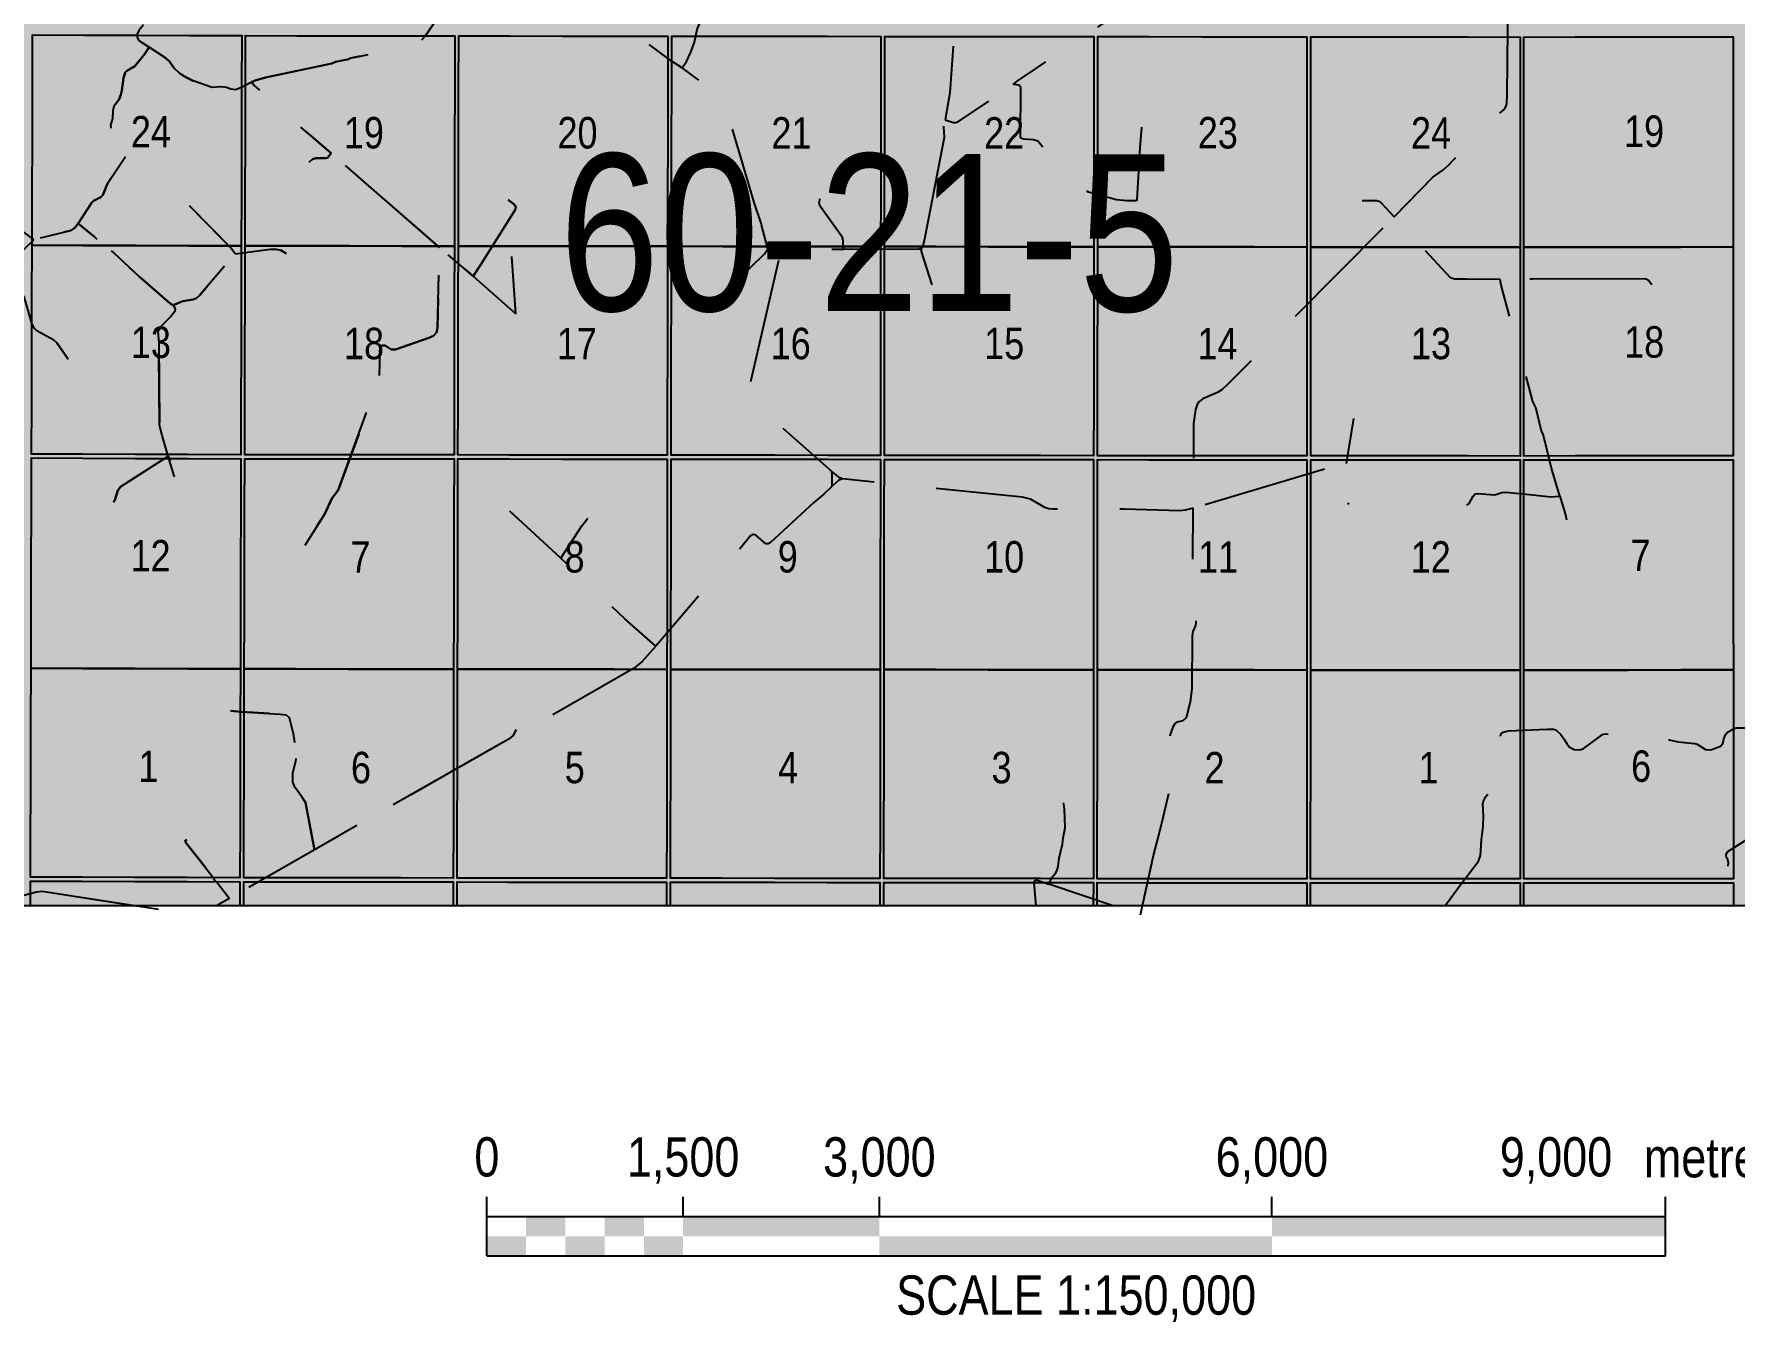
# Model space of a CAD drawing. Extents: x 403018 to 417191, y 6033193 to 6042673.
# Drawn here: x 414358.1 to 414791.4, y 6035859.7 to 6036187.9 of the extents above; entities that cross this region are included whole.
import ezdxf
from ezdxf.enums import TextEntityAlignment as Align

# ---------------------------------------------------------------- set-up
doc = ezdxf.new("R2010")
doc.units = 0
doc.header["$LTSCALE"] = 5
doc.linetypes.add('DASHED2', pattern=[9.525, 6.35, -3.175])
for name, color, linetype in [('DETAIL-T', 7, 'Continuous'), ('Quarters', 8, 'Continuous'), ('RoadSeg', 57, 'DASHED2')]:
    doc.layers.add(name, color=color, linetype=linetype)
doc.layers.add('ROUTE-MAP-BACKGROUND-H', color=7, linetype='Continuous', true_color=0xf0ebff)
doc.styles.add('120', font='ARIALN.TTF', dxfattribs={"height": 13})
doc.styles.add('80', font='ARIALN.TTF', dxfattribs={"height": 10})

# ---------------------------------------------------------------- blocks, each defined once
blk = doc.blocks.new('*U324')
at = {"color": 0}
for p, q in [((-150, 0), (-150, 15)), ((-100, 10), (-100, 15)), ((-50, 10), (-50, 15)), ((50, 10), (50, 15)), ((150.24, 0), (150.24, 15)), ((-150, 10), (150.24, 10)), ((-150, 0), (150.24, 0))]:
    blk.add_line(p, q, dxfattribs=at)
for points in [[(-140, 10), (-130, 10), (-140, 5), (-130, 5)], [(-120, 10), (-110, 10), (-120, 5), (-110, 5)], [(-100, 10), (-50, 10), (-100, 5), (-50, 5)], [(50, 10), (150.24, 10), (50, 5), (150.24, 5)], [(-150, 5), (-140, 5), (-150, 0), (-140, 0)], [(-130, 5), (-120, 5), (-130, 0), (-120, 0)], [(-110, 5), (-100, 5), (-110, 0), (-100, 0)], [(-50, 5), (50, 5), (-50, 0), (50, 0)]]:
    blk.add_solid(points, dxfattribs=at)
at = {"color": 0, "style": '80'}
blk.add_text('metres', height=10, dxfattribs=at).set_placement((162.24, 20), align=Align.CENTER)
at = {"color": 0, "char_height": 10, "style": '80'}
for s, insert, attachment_point in [('0', (-150, 30.21), 2), ('1,500', (-100, 30.21), 2), ('3,000', (-50, 30.21), 2), ('6,000', (50, 30.21), 2), ('9,000', (136.7, 30.22), 3), ('SCALE 1:150,000', (0.12, -5), 2)]:
    blk.add_mtext(s, dxfattribs=dict(at, insert=insert, attachment_point=attachment_point))

msp = doc.modelspace()

# ---------------------------------------------------------------- hatches: boundary and pattern name
at = {"layer": 'ROUTE-MAP-BACKGROUND-H'}
h = msp.add_hatch(color=256, dxfattribs=at)
h.dxf.hatch_style = 1
h.paths.add_polyline_path([(412923.423, 6037807.465), (416092.9, 6037807.465), (416092.9, 6035965.758), (412923.423, 6035965.758)])

# ---------------------------------------------------------------- linework, layer by layer
at = {"layer": 'Quarters'}
for points in [[(414410.885, 6036147.274), (414410.857, 6036133.884), (414397.451, 6036133.928), (414384.044, 6036133.972), (414370.638, 6036134.016), (414357.567, 6036134.059), (414357.6, 6036147.449), (414357.633, 6036160.839), (414357.666, 6036174.229), (414357.699, 6036187.619), (414370.766, 6036187.576), (414384.167, 6036187.532), (414397.569, 6036187.489), (414410.97, 6036187.445), (414410.942, 6036174.055), (414410.913, 6036160.664), (414410.885, 6036147.274)], [(414424.933, 6036133.869), (414411.861, 6036133.883), (414411.889, 6036147.273), (414411.918, 6036160.663), (414411.946, 6036174.054), (414411.975, 6036187.444), (414425.041, 6036187.429), (414438.443, 6036187.414), (414451.845, 6036187.399), (414465.247, 6036187.385), (414465.223, 6036173.995), (414465.2, 6036160.604), (414465.176, 6036147.214), (414465.152, 6036133.824), (414451.746, 6036133.839), (414438.339, 6036133.854), (414424.933, 6036133.869)], [(414479.228, 6036133.809), (414466.157, 6036133.823), (414466.18, 6036147.213), (414466.204, 6036160.603), (414466.228, 6036173.993), (414466.251, 6036187.384), (414479.318, 6036187.369), (414492.72, 6036187.354), (414506.122, 6036187.339), (414519.523, 6036187.324), (414519.505, 6036173.935), (414519.486, 6036160.545), (414519.467, 6036147.155), (414519.448, 6036133.765), (414506.042, 6036133.779), (414492.635, 6036133.794), (414479.228, 6036133.809)], [(414533.524, 6036133.749), (414520.452, 6036133.763), (414520.471, 6036147.153), (414520.49, 6036160.543), (414520.509, 6036173.933), (414520.528, 6036187.323), (414533.595, 6036187.309), (414546.997, 6036187.294), (414560.398, 6036187.279), (414573.8, 6036187.264), (414573.786, 6036173.874), (414573.772, 6036160.484), (414573.758, 6036147.095), (414573.758, 6036146.969), (414573.744, 6036133.705), (414560.337, 6036133.719), (414546.931, 6036133.734), (414533.524, 6036133.749)], [(414628.047, 6036147.035), (414628.038, 6036133.645), (414614.632, 6036133.66), (414601.225, 6036133.674), (414587.819, 6036133.689), (414574.748, 6036133.704), (414574.762, 6036147.093), (414574.776, 6036160.483), (414574.79, 6036173.873), (414574.804, 6036187.263), (414587.871, 6036187.249), (414601.272, 6036187.234), (414614.673, 6036187.219), (414628.075, 6036187.204), (414628.065, 6036173.814), (414628.056, 6036160.425), (414628.047, 6036147.035)], [(414682.336, 6036146.975), (414682.332, 6036133.585), (414668.926, 6036133.6), (414655.52, 6036133.615), (414642.113, 6036133.629), (414629.042, 6036133.644), (414629.051, 6036147.034), (414629.06, 6036160.423), (414629.07, 6036173.813), (414629.079, 6036187.203), (414642.145, 6036187.189), (414655.547, 6036187.174), (414668.948, 6036187.159), (414682.349, 6036187.144), (414682.345, 6036173.755), (414682.341, 6036160.365), (414682.336, 6036146.975)], [(414736.631, 6036146.936), (414736.631, 6036133.548), (414723.224, 6036133.557), (414709.816, 6036133.565), (414696.409, 6036133.575), (414683.336, 6036133.584), (414683.341, 6036146.974), (414683.345, 6036160.364), (414683.349, 6036173.754), (414683.353, 6036187.144), (414696.421, 6036187.133), (414709.824, 6036187.122), (414723.227, 6036187.11), (414736.63, 6036187.099), (414736.63, 6036173.712), (414736.63, 6036160.324), (414736.631, 6036146.936)], [(414750.708, 6036133.562), (414737.635, 6036133.549), (414737.635, 6036146.937), (414737.635, 6036160.325), (414737.635, 6036173.713), (414737.634, 6036187.1), (414750.703, 6036187.114), (414764.107, 6036187.128), (414777.51, 6036187.142), (414790.914, 6036187.156), (414790.918, 6036173.767), (414790.923, 6036160.379), (414790.927, 6036146.99), (414790.932, 6036133.602), (414777.524, 6036133.588), (414764.116, 6036133.575), (414750.708, 6036133.562)], [(414410.772, 6036093.713), (414410.744, 6036080.658), (414397.333, 6036080.702), (414383.922, 6036080.746), (414370.511, 6036080.79), (414357.436, 6036080.833), (414357.468, 6036093.888), (414357.501, 6036107.278), (414357.534, 6036120.669), (414357.567, 6036134.059), (414370.638, 6036134.016), (414384.044, 6036133.972), (414397.451, 6036133.928), (414410.857, 6036133.884), (414410.828, 6036120.494), (414410.8, 6036107.104), (414410.772, 6036093.713)], [(414424.825, 6036080.643), (414411.748, 6036080.657), (414411.776, 6036093.712), (414411.804, 6036107.103), (414411.833, 6036120.493), (414411.861, 6036133.883), (414424.933, 6036133.869), (414438.339, 6036133.854), (414451.746, 6036133.839), (414465.152, 6036133.824), (414465.129, 6036120.434), (414465.105, 6036107.044), (414465.082, 6036093.654), (414465.059, 6036080.599), (414451.647, 6036080.613), (414438.236, 6036080.628), (414424.825, 6036080.643)], [(414479.139, 6036080.583), (414466.063, 6036080.598), (414466.086, 6036093.653), (414466.109, 6036107.043), (414466.133, 6036120.433), (414466.157, 6036133.823), (414479.228, 6036133.809), (414492.635, 6036133.794), (414506.042, 6036133.779), (414519.448, 6036133.765), (414519.429, 6036120.374), (414519.41, 6036106.984), (414519.392, 6036093.594), (414519.373, 6036080.539), (414505.962, 6036080.554), (414492.551, 6036080.569), (414479.139, 6036080.583)], [(414533.454, 6036080.524), (414520.377, 6036080.538), (414520.396, 6036093.593), (414520.415, 6036106.983), (414520.434, 6036120.373), (414520.452, 6036133.763), (414533.524, 6036133.749), (414546.931, 6036133.734), (414560.337, 6036133.719), (414573.744, 6036133.705), (414573.73, 6036120.315), (414573.715, 6036106.925), (414573.701, 6036093.535), (414573.688, 6036080.48), (414560.276, 6036080.495), (414546.865, 6036080.509), (414533.454, 6036080.524)], [(414628.01, 6036093.475), (414628.001, 6036080.42), (414614.59, 6036080.435), (414601.179, 6036080.45), (414587.768, 6036080.464), (414574.692, 6036080.479), (414574.706, 6036093.534), (414574.72, 6036106.924), (414574.734, 6036120.314), (414574.748, 6036133.704), (414587.819, 6036133.689), (414601.225, 6036133.674), (414614.632, 6036133.66), (414628.038, 6036133.645), (414628.029, 6036120.255), (414628.019, 6036106.865), (414628.01, 6036093.475)], [(414682.319, 6036093.416), (414682.315, 6036080.361), (414668.939, 6036080.375), (414668.904, 6036080.375), (414655.493, 6036080.39), (414642.082, 6036080.405), (414629.006, 6036080.419), (414629.015, 6036093.474), (414629.024, 6036106.864), (414629.033, 6036120.254), (414629.042, 6036133.644), (414642.113, 6036133.629), (414655.52, 6036133.615), (414668.926, 6036133.6), (414682.332, 6036133.585), (414682.328, 6036120.195), (414682.323, 6036106.806), (414682.319, 6036093.416)], [(414736.631, 6036093.384), (414736.632, 6036080.331), (414723.22, 6036080.338), (414709.808, 6036080.346), (414696.396, 6036080.353), (414683.319, 6036080.36), (414683.323, 6036093.415), (414683.328, 6036106.805), (414683.332, 6036120.195), (414683.336, 6036133.584), (414696.409, 6036133.575), (414709.816, 6036133.565), (414723.224, 6036133.557), (414736.631, 6036133.548), (414736.631, 6036120.16), (414736.631, 6036106.772), (414736.631, 6036093.384)], [(414750.713, 6036080.344), (414737.636, 6036080.332), (414737.636, 6036093.385), (414737.636, 6036106.773), (414737.635, 6036120.161), (414737.635, 6036133.549), (414750.708, 6036133.562), (414764.116, 6036133.575), (414777.524, 6036133.588), (414790.932, 6036133.602), (414790.937, 6036120.213), (414790.941, 6036106.825), (414790.946, 6036093.436), (414790.951, 6036080.382), (414777.538, 6036080.37), (414764.126, 6036080.357), (414750.713, 6036080.344)], [(414410.657, 6036039.483), (414410.628, 6036026.093), (414397.213, 6036026.137), (414383.797, 6036026.181), (414370.382, 6036026.225), (414357.301, 6036026.269), (414357.334, 6036039.659), (414357.367, 6036053.049), (414357.4, 6036066.439), (414357.433, 6036079.829), (414370.509, 6036079.786), (414383.92, 6036079.742), (414397.331, 6036079.698), (414410.742, 6036079.654), (414410.713, 6036066.263), (414410.685, 6036052.873), (414410.657, 6036039.483)], [(414424.714, 6036026.078), (414411.633, 6036026.092), (414411.661, 6036039.482), (414411.689, 6036052.872), (414411.718, 6036066.262), (414411.746, 6036079.653), (414424.822, 6036079.638), (414438.234, 6036079.624), (414451.645, 6036079.609), (414465.057, 6036079.594), (414465.033, 6036066.204), (414465.01, 6036052.814), (414464.986, 6036039.424), (414464.962, 6036026.034), (414451.546, 6036026.048), (414438.13, 6036026.063), (414424.714, 6036026.078)], [(414479.048, 6036026.019), (414465.967, 6036026.033), (414465.99, 6036039.423), (414466.014, 6036052.813), (414466.037, 6036066.203), (414466.061, 6036079.593), (414479.138, 6036079.579), (414492.549, 6036079.564), (414505.96, 6036079.55), (414519.372, 6036079.535), (414519.353, 6036066.145), (414519.334, 6036052.755), (414519.315, 6036039.365), (414519.296, 6036025.975), (414505.88, 6036025.99), (414492.464, 6036026.004), (414479.048, 6036026.019)], [(414533.382, 6036025.96), (414520.301, 6036025.974), (414520.32, 6036039.364), (414520.338, 6036052.754), (414520.357, 6036066.144), (414520.376, 6036079.534), (414533.452, 6036079.52), (414546.864, 6036079.505), (414560.275, 6036079.49), (414573.687, 6036079.475), (414573.673, 6036066.086), (414573.658, 6036052.696), (414573.644, 6036039.306), (414573.63, 6036025.916), (414560.214, 6036025.931), (414546.798, 6036025.945), (414533.382, 6036025.96)], [(414627.973, 6036039.246), (414627.964, 6036025.857), (414614.548, 6036025.871), (414601.132, 6036025.886), (414587.716, 6036025.901), (414574.635, 6036025.915), (414574.649, 6036039.305), (414574.663, 6036052.695), (414574.677, 6036066.085), (414574.691, 6036079.474), (414587.767, 6036079.46), (414601.178, 6036079.445), (414614.59, 6036079.431), (414628.001, 6036079.416), (414627.991, 6036066.026), (414627.982, 6036052.636), (414627.973, 6036039.246)], [(414682.302, 6036039.124), (414682.297, 6036025.797), (414668.881, 6036025.812), (414655.465, 6036025.826), (414642.049, 6036025.841), (414628.968, 6036025.855), (414628.977, 6036039.245), (414628.986, 6036052.635), (414628.996, 6036066.025), (414629.005, 6036079.415), (414642.081, 6036079.401), (414655.492, 6036079.386), (414668.903, 6036079.371), (414682.315, 6036079.356), (414682.31, 6036065.967), (414682.306, 6036052.577), (414682.302, 6036039.187), (414682.302, 6036039.124)], [(414736.632, 6036039.163), (414736.632, 6036025.775), (414723.216, 6036025.781), (414709.8, 6036025.786), (414696.383, 6036025.792), (414683.302, 6036025.797), (414683.306, 6036039.187), (414683.31, 6036052.576), (414683.315, 6036065.966), (414683.319, 6036079.356), (414696.396, 6036079.349), (414709.808, 6036079.341), (414723.22, 6036079.334), (414736.632, 6036079.327), (414736.632, 6036065.939), (414736.632, 6036052.551), (414736.632, 6036039.163)], [(414750.719, 6036025.788), (414737.637, 6036025.776), (414737.637, 6036039.164), (414737.636, 6036052.552), (414737.636, 6036065.94), (414737.636, 6036079.328), (414750.713, 6036079.34), (414764.126, 6036079.353), (414777.538, 6036079.365), (414790.951, 6036079.378), (414790.956, 6036065.989), (414790.96, 6036052.601), (414790.965, 6036039.212), (414790.969, 6036025.824), (414777.553, 6036025.812), (414764.136, 6036025.8), (414750.719, 6036025.788)], [(414410.544, 6035985.923), (414410.516, 6035972.868), (414397.096, 6035972.912), (414383.676, 6035972.957), (414370.255, 6035973.001), (414357.17, 6035973.044), (414357.202, 6035986.099), (414357.217, 6035992.127), (414357.235, 6035999.489), (414357.268, 6036012.879), (414357.301, 6036026.269), (414370.382, 6036026.225), (414383.797, 6036026.181), (414397.213, 6036026.137), (414410.628, 6036026.093), (414410.6, 6036012.703), (414410.572, 6035999.313), (414410.544, 6035985.923)], [(414424.606, 6035972.853), (414411.52, 6035972.867), (414411.548, 6035985.922), (414411.576, 6035999.312), (414411.604, 6036012.702), (414411.633, 6036026.092), (414424.714, 6036026.078), (414438.13, 6036026.063), (414451.546, 6036026.048), (414464.962, 6036026.034), (414464.939, 6036012.644), (414464.915, 6035999.254), (414464.892, 6035985.864), (414464.869, 6035972.81), (414451.448, 6035972.824), (414438.027, 6035972.838), (414424.606, 6035972.853)], [(414478.959, 6035972.794), (414465.873, 6035972.808), (414465.896, 6035985.863), (414465.92, 6035999.253), (414465.943, 6036012.643), (414465.949, 6036016.157), (414465.967, 6036026.033), (414479.048, 6036026.019), (414492.464, 6036026.004), (414505.88, 6036025.99), (414519.296, 6036025.975), (414519.278, 6036012.585), (414519.259, 6035999.196), (414519.24, 6035985.806), (414519.222, 6035972.751), (414505.801, 6035972.765), (414492.38, 6035972.78), (414478.959, 6035972.794)], [(414533.312, 6035972.736), (414520.226, 6035972.75), (414520.245, 6035985.805), (414520.263, 6035999.195), (414520.282, 6036012.584), (414520.301, 6036025.974), (414533.382, 6036025.96), (414546.798, 6036025.945), (414560.214, 6036025.931), (414573.63, 6036025.916), (414573.616, 6036012.526), (414573.603, 6035999.137), (414573.589, 6035985.747), (414573.575, 6035972.692), (414560.154, 6035972.707), (414546.733, 6035972.721), (414533.312, 6035972.736)], [(414627.937, 6035985.688), (414627.928, 6035972.634), (414614.507, 6035972.648), (414601.086, 6035972.663), (414587.665, 6035972.677), (414574.579, 6035972.691), (414574.593, 6035985.746), (414574.607, 6035999.136), (414574.621, 6036012.525), (414574.635, 6036025.915), (414587.716, 6036025.901), (414601.132, 6036025.886), (414614.548, 6036025.871), (414627.964, 6036025.857), (414627.955, 6036012.467), (414627.946, 6035999.078), (414627.937, 6035985.688)], [(414682.285, 6035985.629), (414682.281, 6035972.575), (414668.86, 6035972.589), (414655.439, 6035972.604), (414642.018, 6035972.618), (414628.932, 6035972.633), (414628.941, 6035985.687), (414628.95, 6035999.077), (414628.959, 6036012.466), (414628.968, 6036025.855), (414642.049, 6036025.841), (414655.465, 6036025.826), (414668.881, 6036025.812), (414682.297, 6036025.797), (414682.293, 6036012.408), (414682.289, 6035999.019), (414682.285, 6035985.629)], [(414736.634, 6035985.613), (414736.634, 6035972.561), (414723.213, 6035972.565), (414709.792, 6035972.568), (414696.371, 6035972.571), (414683.285, 6035972.575), (414683.289, 6035985.629), (414683.293, 6035999.018), (414683.298, 6036012.408), (414683.302, 6036025.797), (414696.383, 6036025.792), (414709.8, 6036025.786), (414723.216, 6036025.781), (414736.632, 6036025.775), (414736.633, 6036012.388), (414736.633, 6035999.001), (414736.634, 6035985.613)], [(414750.725, 6035972.573), (414737.638, 6035972.562), (414737.638, 6035985.614), (414737.638, 6035999.002), (414737.637, 6036012.389), (414737.637, 6036025.776), (414750.719, 6036025.788), (414764.136, 6036025.8), (414777.553, 6036025.812), (414790.969, 6036025.824), (414790.974, 6036012.436), (414790.979, 6035999.048), (414790.984, 6035985.66), (414790.989, 6035972.608), (414777.568, 6035972.596), (414764.146, 6035972.585), (414750.725, 6035972.573)]]:
    msp.add_lwpolyline(points, close=True, dxfattribs=at)
for points in [[(414357.152, 6035965.758), (414357.168, 6035972.04), (414370.253, 6035971.997), (414383.673, 6035971.952), (414397.094, 6035971.908), (414410.514, 6035971.864), (414410.501, 6035965.758)], [(414411.505, 6035965.758), (414411.518, 6035971.863), (414424.604, 6035971.849), (414438.025, 6035971.834), (414451.446, 6035971.82), (414464.867, 6035971.805), (414464.857, 6035965.758)], [(414465.861, 6035965.758), (414465.872, 6035971.804), (414478.958, 6035971.79), (414492.379, 6035971.776), (414505.8, 6035971.761), (414519.221, 6035971.747), (414519.212, 6035965.758)], [(414520.217, 6035965.758), (414520.225, 6035971.746), (414533.311, 6035971.732), (414546.732, 6035971.717), (414560.153, 6035971.703), (414573.574, 6035971.688), (414573.568, 6035965.758)], [(414574.572, 6035965.758), (414574.578, 6035971.687), (414587.664, 6035971.673), (414601.085, 6035971.658), (414614.506, 6035971.644), (414627.927, 6035971.629), (414627.923, 6035965.758)], [(414628.928, 6035965.758), (414628.932, 6035971.628), (414642.018, 6035971.614), (414655.439, 6035971.6), (414668.86, 6035971.585), (414682.281, 6035971.571), (414682.279, 6035965.758)], [(414683.283, 6035965.758), (414683.285, 6035971.57), (414696.371, 6035971.567), (414709.792, 6035971.564), (414723.213, 6035971.56), (414736.634, 6035971.557), (414736.634, 6035965.758)], [(414737.639, 6035965.758), (414737.638, 6035971.558), (414750.725, 6035971.569), (414764.147, 6035971.58), (414777.568, 6035971.592), (414790.99, 6035971.603), (414790.992, 6035965.758)]]:
    msp.add_lwpolyline(points, dxfattribs=at)
at = {"layer": 'RoadSeg'}
msp.add_line((414692.437, 6036078.404), (414694.302, 6036089.892), dxfattribs=at)
at = {"layer": 'RoadSeg', "flags": 128}
for points in [[(414395.834, 6036252.696), (414394.469, 6036252.096), (414368.694, 6036237.777), (414367.629, 6036237.345), (414366.23, 6036237.245), (414365.331, 6036236.978), (414362.601, 6036234.281), (414359.837, 6036232.516), (414359.237, 6036231.983), (414381.848, 6036202.779), (414383.68, 6036200.814), (414387.576, 6036197.518), (414388.008, 6036196.918), (414388.275, 6036194.387), (414388.175, 6036193.522), (414387.875, 6036192.723), (414387.442, 6036191.99), (414384.778, 6036188.76), (414384.312, 6036187.827), (414384.279, 6036187.461), (414384.412, 6036186.795), (414384.778, 6036186.229), (414387.409, 6036184.498), (414386.277, 6036182.799), (414383.746, 6036179.702), (414381.715, 6036178.47), (414381.282, 6036178.037), (414380.849, 6036176.639), (414380.449, 6036173.508), (414380.15, 6036172.376), (414379.717, 6036171.244), (414378.385, 6036169.412), (414378.152, 6036168.247), (414378.019, 6036166.315), (414377.519, 6036164.65), (414377.652, 6036163.985), (414382.214, 6036159.423), (414382.447, 6036158.823), (414382.348, 6036158.124), (414376.786, 6036149.732), (414375.554, 6036146.769), (414375.055, 6036146.269), (414373.19, 6036145.337), (414372.79, 6036144.904), (414369.294, 6036139.609), (414373.49, 6036136.146), (414374.056, 6036135.613), (414373.49, 6036136.146), (414369.294, 6036139.609), (414368.495, 6036138.51), (414367.429, 6036137.811), (414357.905, 6036135.48), (414340.856, 6036148.001), (414339.79, 6036148.866), (414338.092, 6036150.631), (414337.792, 6036150.997), (414336.926, 6036151.83), (414334.529, 6036152.729), (414331.598, 6036154.627), (414331.232, 6036154.76), (414330.599, 6036154.627), (414331.232, 6036154.76), (414331.598, 6036154.627), (414334.529, 6036152.729), (414336.926, 6036151.83), (414337.792, 6036150.997), (414338.092, 6036150.631), (414339.79, 6036148.866), (414340.856, 6036148.001), (414357.905, 6036135.48), (414357.706, 6036135.08), (414349.913, 6036127.654), (414349.813, 6036127.221), (414352.178, 6036123.591), (414353.277, 6036122.526), (414354.609, 6036121.86), (414355.508, 6036120.994), (414357.506, 6036114.168), (414358.105, 6036112.936), (414358.804, 6036112.27), (414363.067, 6036109.872), (414363.866, 6036109.14), (414366.797, 6036105.043), (414363.866, 6036109.14), (414363.067, 6036109.872), (414358.804, 6036112.27), (414358.105, 6036112.936), (414357.506, 6036114.168), (414355.508, 6036120.994), (414354.609, 6036121.86), (414353.277, 6036122.526), (414352.178, 6036123.591), (414349.813, 6036127.221), (414349.913, 6036127.654), (414357.706, 6036135.08), (414357.905, 6036135.48), (414367.429, 6036137.811), (414368.495, 6036138.51), (414369.294, 6036139.609), (414372.79, 6036144.904), (414373.19, 6036145.337), (414375.055, 6036146.269), (414375.554, 6036146.769), (414376.786, 6036149.732), (414382.348, 6036158.124), (414382.447, 6036158.823), (414382.214, 6036159.423), (414377.652, 6036163.985), (414377.519, 6036164.65), (414378.019, 6036166.315), (414378.152, 6036168.247), (414378.385, 6036169.412), (414379.717, 6036171.244), (414380.15, 6036172.376), (414380.449, 6036173.508), (414380.849, 6036176.639), (414381.282, 6036178.037), (414381.715, 6036178.47), (414383.746, 6036179.702), (414386.277, 6036182.799), (414387.409, 6036184.498), (414391.272, 6036182), (414392.537, 6036180.834), (414393.669, 6036179.203), (414395.168, 6036177.837), (414396.7, 6036176.838), (414398.065, 6036176.172), (414398.631, 6036175.906), (414403.46, 6036174.241), (414405.524, 6036174.441), (414407.123, 6036174.208), (414408.222, 6036173.775), (414409.354, 6036173.675), (414410.752, 6036174.141), (414413.483, 6036175.573), (414410.752, 6036174.141), (414409.354, 6036173.675), (414408.222, 6036173.775), (414407.123, 6036174.208), (414405.524, 6036174.441), (414403.46, 6036174.241), (414398.631, 6036175.906), (414398.065, 6036176.172), (414396.7, 6036176.838), (414395.168, 6036177.837), (414393.669, 6036179.203), (414392.537, 6036180.834), (414391.272, 6036182), (414387.409, 6036184.498), (414384.778, 6036186.229), (414384.412, 6036186.795), (414384.279, 6036187.461), (414384.312, 6036187.827), (414384.778, 6036188.76), (414387.442, 6036191.99), (414387.875, 6036192.723), (414388.175, 6036193.522), (414388.275, 6036194.387), (414388.008, 6036196.918), (414387.576, 6036197.518), (414383.68, 6036200.814), (414381.848, 6036202.779), (414359.237, 6036231.983), (414357.672, 6036231.65), (414356.973, 6036233.748), (414355.907, 6036235.713), (414325.971, 6036273.542), (414324.905, 6036275.173), (414323.64, 6036278.303), (414321.042, 6036286.096), (414320.01, 6036288.527), (414318.778, 6036290.491), (414317.413, 6036291.99), (414314.848, 6036293.921), (414311.885, 6036295.419), (414307.989, 6036297.118), (414306.057, 6036298.35), (414304.659, 6036299.416), (414302.427, 6036301.613), (414301.428, 6036302.879), (414300.463, 6036304.577), (414299.93, 6036306.275), (414299.75, 6036307.365)], [(414465.722, 6036265.52), (414463.699, 6036266.249), (414462.601, 6036266.848), (414454.575, 6036273.075), (414451.512, 6036275.273), (414446.55, 6036279.169), (414445.418, 6036280.235), (414444.313, 6036280.955), (414443.087, 6036281.5), (414439.124, 6036282.932), (414443.087, 6036281.5), (414444.313, 6036280.955), (414445.418, 6036280.235), (414446.55, 6036279.169), (414451.512, 6036275.273), (414454.575, 6036273.075), (414462.601, 6036266.848), (414463.699, 6036266.249), (414467.396, 6036264.917), (414467.929, 6036264.517), (414468.561, 6036263.385), (414460.603, 6036259.522), (414459.204, 6036258.49), (414457.938, 6036256.958), (414448.914, 6036243.871), (414448.581, 6036243.172), (414448.381, 6036242.106), (414448.614, 6036228.653), (414448.781, 6036220.261), (414448.947, 6036212.37), (414449.247, 6036210.638), (414449.48, 6036210.305), (414450.679, 6036209.472), (414452.944, 6036208.873), (414470.093, 6036205.177), (414463.966, 6036196.519), (414457.639, 6036187.195), (414456.44, 6036185.929), (414455.574, 6036185.53), (414453.343, 6036184.897), (414440.822, 6036182.1), (414438.558, 6036181.733), (414438.292, 6036181.434), (414434.895, 6036180.734), (414433.929, 6036180.368), (414417.046, 6036176.805), (414414.415, 6036176.039), (414413.483, 6036175.573), (414414.149, 6036174.774), (414427.935, 6036162.486), (414433.763, 6036157.491), (414432.83, 6036156.326), (414432.397, 6036156.192), (414429.9, 6036156.226), (414429.001, 6036155.993), (414428.135, 6036155.193), (414429.001, 6036155.993), (414429.9, 6036156.226), (414432.397, 6036156.192), (414432.83, 6036156.326), (414433.763, 6036157.491), (414427.935, 6036162.486), (414414.149, 6036174.774), (414413.483, 6036175.573), (414414.415, 6036176.039), (414417.046, 6036176.805), (414433.929, 6036180.368), (414434.895, 6036180.734), (414438.292, 6036181.434), (414438.558, 6036181.733), (414440.822, 6036182.1), (414453.343, 6036184.897), (414455.574, 6036185.53), (414456.44, 6036185.929), (414457.639, 6036187.195), (414463.966, 6036196.519), (414470.093, 6036205.177), (414452.944, 6036208.873), (414450.679, 6036209.472), (414449.48, 6036210.305), (414448.648, 6036209.639), (414448.348, 6036209.173), (414448.182, 6036208.24), (414448.481, 6036203.778), (414448.182, 6036208.24), (414448.348, 6036209.173), (414448.648, 6036209.639), (414449.48, 6036210.305), (414449.247, 6036210.638), (414448.947, 6036212.37), (414448.781, 6036220.261), (414451.412, 6036220.362), (414452.344, 6036220.661), (414456.773, 6036222.859), (414452.344, 6036220.661), (414451.412, 6036220.362), (414448.781, 6036220.261)], [(414481.213, 6036212.841), (414480.782, 6036212.536), (414478.618, 6036211.271), (414507.755, 6036190.391), (414509.953, 6036188.727), (414510.286, 6036188.227), (414511.185, 6036187.861), (414519.61, 6036181.567), (414523.173, 6036179.236), (414524.272, 6036180.868), (414525.371, 6036183.232), (414526.303, 6036185.763), (414527.036, 6036189.026), (414527.935, 6036191.291), (414528.901, 6036192.922), (414529.767, 6036193.888), (414532.364, 6036195.72), (414533.629, 6036196.885), (414534.429, 6036198.417), (414534.662, 6036199.715), (414534.562, 6036200.748)], [(414606.856, 6036212.203), (414605.058, 6036209.139), (414604.259, 6036208.074), (414602.261, 6036206.908), (414591.638, 6036201.447), (414590.439, 6036200.648), (414588.708, 6036199.083), (414587.975, 6036198.883), (414586.809, 6036198.983), (414585.078, 6036199.816), (414584.745, 6036199.749), (414582.947, 6036198.45), (414582.547, 6036197.951), (414582.614, 6036196.852), (414586.543, 6036190.225), (414587.276, 6036189.592), (414591.771, 6036187.428), (414592.171, 6036187.095), (414592.371, 6036186.595), (414591.338, 6036172.842), (414590.14, 6036166.016), (414592.304, 6036165.35), (414592.903, 6036165.317), (414593.603, 6036165.583), (414607.522, 6036174.974)], [(414696.4, 6036145.47), (414700.063, 6036145.437), (414700.629, 6036145.237), (414701.128, 6036144.904), (414704.525, 6036141.274), (414714.415, 6036151.364), (414716.946, 6036153.195), (414718.378, 6036154.461), (414719.743, 6036155.859), (414728.601, 6036164.884), (414732.63, 6036168.747), (414733.03, 6036169.313), (414733.23, 6036170.079), (414733.363, 6036172.376), (414733.663, 6036200.814), (414733.663, 6036206.842), (414733.529, 6036207.341), (414733.23, 6036207.608), (414732.53, 6036207.474), (414725.537, 6036203.046), (414724.072, 6036202.346), (414722.54, 6036202.213), (414718.678, 6036199.815), (414717.745, 6036199.482), (414700.363, 6036199.382)], [(414640.223, 6036164.084), (414639.757, 6036158.856), (414639.024, 6036145.57), (414638.891, 6036145.37), (414636.493, 6036145.337), (414633.796, 6036145.57), (414626.67, 6036147.601), (414625.67, 6036148.234), (414623.739, 6036149.965), (414619.51, 6036154.261), (414613.749, 6036160.521), (414612.65, 6036160.888), (414610.219, 6036161.054), (414609.587, 6036161.254), (414609.387, 6036161.52), (414609.487, 6036174.241), (414609.021, 6036174.84), (414607.522, 6036174.974), (414608.554, 6036175.839), (414613.15, 6036179.003), (414635.894, 6036194.221), (414636.26, 6036194.62), (414636.66, 6036196.152)], [(414545.018, 6036133.149), (414543.42, 6036139.243), (414543.32, 6036139.675), (414541.555, 6036144.904), (414534.429, 6036168.98), (414533.629, 6036171.077), (414532.797, 6036172.11), (414531.731, 6036172.975), (414523.173, 6036179.236)], [(414584.146, 6036133.315), (414584.578, 6036133.948), (414584.945, 6036135.28), (414590.04, 6036161.587), (414589.84, 6036164.184), (414590.14, 6036166.016)], [(414469.926, 6036126.189), (414471.925, 6036129.119), (414480.649, 6036143.039), (414480.782, 6036143.772), (414480.682, 6036144.004), (414480.183, 6036144.571), (414478.818, 6036145.57)], [(414639.923, 6035963.452), (414643.286, 6035978.537), (414644.485, 6035983.365), (414645.784, 6035988.594), (414649.647, 6036004.611), (414649.78, 6036005.676), (414649.58, 6036006.342), (414647.815, 6036007.774), (414647.515, 6036008.407), (414647.515, 6036009.14), (414648.315, 6036011.504), (414648.747, 6036012.136), (414649.38, 6036012.57), (414650.845, 6036012.969), (414651.678, 6036013.668), (414652.71, 6036017.731), (414653.143, 6036021.028), (414653.176, 6036034.547), (414653.343, 6036035.58), (414654.076, 6036037.145), (414654.142, 6036037.911), (414653.942, 6036041.241), (414653.376, 6036042.906), (414653.21, 6036044.404), (414653.343, 6036067.082), (414651.278, 6036066.516), (414650.08, 6036066.349), (414635.76, 6036066.782), (414617.978, 6036066.815), (414617.612, 6036066.815), (414616.546, 6036066.882), (414615.547, 6036067.182), (414611.884, 6036069.379), (414609.886, 6036069.812), (414563.899, 6036074.507), (414562.967, 6036074.108), (414561.368, 6036072.609), (414561.402, 6036075.74), (414561.202, 6036076.472), (414541.954, 6036093.522), (414540.389, 6036095.054), (414540.09, 6036095.753), (414540.056, 6036096.552), (414548.048, 6036131.251), (414548.348, 6036133.082), (414564.265, 6036133.049), (414564.232, 6036135.147), (414563.999, 6036136.013), (414558.271, 6036144.105), (414558.038, 6036144.97), (414558.371, 6036145.969)], [(414746.783, 6036070.112), (414744.685, 6036077.271), (414742.487, 6036085.929), (414742.121, 6036086.662), (414740.656, 6036092.723), (414739.89, 6036094.254), (414731.798, 6036123.891), (414731.531, 6036125.323), (414723.14, 6036125.357), (414722.773, 6036125.357), (414719.943, 6036125.39), (414718.877, 6036125.723), (414704.525, 6036141.274), (414662.034, 6036098.45), (414660.669, 6036097.218), (414659.57, 6036096.519), (414655.807, 6036094.92), (414654.808, 6036094.155), (414654.375, 6036093.422), (414653.976, 6036092.19), (414653.443, 6036088.66), (414653.343, 6036067.082), (414690.739, 6036078.204), (414692.437, 6036078.404), (414692.037, 6036075.973), (414691.971, 6036074.341), (414692.47, 6036069.479), (414692.937, 6036067.981)], [(414538.092, 6036123.126), (414537.159, 6036124.358), (414537.192, 6036125.09), (414544.186, 6036131.883), (414545.018, 6036133.149), (414548.348, 6036133.082)], [(414586.843, 6036123.991), (414584.112, 6036132.483), (414584.146, 6036133.315), (414583.28, 6036132.982), (414564.265, 6036133.049)], [(414770.192, 6036123.925), (414769.327, 6036125.09), (414768.794, 6036125.357), (414768.061, 6036125.456), (414739.89, 6036125.356), (414731.531, 6036125.323)], [(414516.447, 6036031.85), (414512.917, 6036027.854), (414510.752, 6036026.156), (414484.878, 6036011.337), (414483.746, 6036010.905), (414482.181, 6036011.437), (414481.415, 6036011.271), (414480.982, 6036010.838), (414480.016, 6036009.073), (414478.818, 6036008.107), (414429.534, 6035980.002), (414427.203, 6035992.023), (414426.303, 6035993.522), (414424.472, 6035995.986), (414423.973, 6035997.218), (414424.006, 6035999.583), (414424.738, 6036002.58), (414424.905, 6036004.045), (414424.039, 6036009.606), (414423.073, 6036013.735), (414422.308, 6036014.368), (414420.776, 6036014.567), (414410.919, 6036015.134), (414408.122, 6036015.433), (414410.919, 6036015.134), (414420.776, 6036014.567), (414422.308, 6036014.368), (414423.073, 6036013.735), (414424.039, 6036009.606), (414424.905, 6036004.045), (414424.738, 6036002.58), (414424.006, 6035999.583), (414423.973, 6035997.218), (414424.472, 6035995.986), (414426.303, 6035993.522), (414427.203, 6035992.023), (414429.534, 6035980.002), (414407.889, 6035967.615), (414404.992, 6035971.344), (414404.192, 6035972.077), (414403.227, 6035973.608), (414396.866, 6035981.567), (414396.6, 6035982.133), (414396.633, 6035982.333), (414396.999, 6035982.566), (414396.633, 6035982.333), (414396.6, 6035982.133), (414396.866, 6035981.567), (414403.227, 6035973.608), (414404.192, 6035972.077), (414404.992, 6035971.344), (414407.889, 6035967.615), (414400.396, 6035963.385), (414398.998, 6035963.185), (414395.301, 6035963.918), (414360.136, 6035969.38), (414358.671, 6035969.213), (414348.481, 6035966.549), (414347.815, 6035966.382), (414340.489, 6035964.484), (414336.46, 6035963.818), (414333.996, 6035963.685), (414329.567, 6035963.852), (414313.217, 6035965.25), (414282.048, 6035968.447), (414272.091, 6035968.78), (414245.917, 6035968.713), (414244.985, 6035968.88), (414244.486, 6035969.146), (414243.154, 6035969.912), (414242.121, 6035970.278), (414244.319, 6035978.504), (414244.685, 6035983.166), (414244.885, 6036012.17), (414244.885, 6036045.936), (414245.018, 6036049.433), (414242.454, 6036043.106), (414241.655, 6036041.507), (414240.856, 6036040.342), (414240.057, 6036039.509), (414238.924, 6036038.943), (414237.825, 6036038.177), (414235.794, 6036036.046), (414232.897, 6036033.349), (414232.264, 6036033.016), (414231.265, 6036032.183), (414229.9, 6036031.384), (414228.402, 6036030.751), (414227.27, 6036030.685), (414226.87, 6036030.452), (414225.704, 6036030.352), (414211.885, 6036031.65), (414213.949, 6036035.813), (414214.216, 6036037.245), (414214.116, 6036038.71), (414212.318, 6036040.308), (414211.951, 6036040.741), (414211.685, 6036041.407), (414215.215, 6036058.857), (414215.681, 6036061.787), (414228.668, 6036061.82), (414231.332, 6036061.72), (414232.664, 6036061.454), (414231.332, 6036061.72), (414228.668, 6036061.82), (414215.681, 6036061.787), (414216.047, 6036063.119), (414216.047, 6036064.085), (414215.015, 6036066.449), (414214.216, 6036067.614), (414212.051, 6036071.777), (414208.122, 6036078.603), (414204.925, 6036083.765), (414202.494, 6036088.16), (414202.561, 6036088.76), (414203.527, 6036090.824), (414203.56, 6036091.424), (414202.727, 6036091.624), (414202.195, 6036092.09), (414201.662, 6036093.855), (414201.196, 6036094.155), (414196.733, 6036095.42), (414190.04, 6036096.885), (414188.475, 6036096.885), (414186.643, 6036096.153), (414182.947, 6036093.355), (414186.643, 6036096.153), (414188.475, 6036096.885), (414190.04, 6036096.885), (414196.733, 6036095.42), (414201.196, 6036094.155), (414201.662, 6036093.855), (414202.195, 6036092.09), (414202.727, 6036091.624), (414203.56, 6036091.424), (414203.527, 6036090.824), (414202.561, 6036088.76), (414202.494, 6036088.16), (414204.925, 6036083.765), (414208.122, 6036078.603), (414212.051, 6036071.777), (414214.216, 6036067.614), (414215.015, 6036066.449), (414216.047, 6036064.085), (414216.047, 6036063.119), (414215.681, 6036061.787), (414215.215, 6036058.857), (414211.685, 6036041.407), (414211.951, 6036040.741), (414212.318, 6036040.308), (414214.116, 6036038.71), (414214.216, 6036037.245), (414213.949, 6036035.813), (414211.885, 6036031.65), (414181.715, 6036035.347), (414180.316, 6036035.613), (414175.255, 6036037.911), (414174.256, 6036038.244), (414172.424, 6036038.543), (414167.463, 6036038.743), (414164.266, 6036038.077), (414161.935, 6036037.777), (414159.437, 6036037.877), (414156.673, 6036038.277), (414156.707, 6036038.743), (414157.473, 6036039.642), (414160.736, 6036042.606), (414161.036, 6036043.039), (414161.136, 6036043.638), (414161.435, 6036055.826), (414159.67, 6036067.281), (414161.435, 6036055.826), (414161.136, 6036043.638), (414161.036, 6036043.039), (414160.736, 6036042.606), (414157.473, 6036039.642), (414156.707, 6036038.743), (414156.673, 6036038.277), (414131.898, 6036041.108), (414124.206, 6036042.14), (414119.244, 6036043.072), (414116.414, 6036043.139), (414111.619, 6036042.906), (414106.59, 6036042.606), (414103.56, 6036041.707), (414101.728, 6036041.673), (414096.8, 6036042.273), (414083.28, 6036042.639), (414080.583, 6036042.506), (414069.594, 6036041.274), (414069.461, 6036043.871), (414069.694, 6036044.404), (414070.293, 6036045.07), (414094.702, 6036065.05), (414097.466, 6036067.515), (414105.624, 6036073.675), (414106.024, 6036074.541), (414105.824, 6036075.173), (414105.225, 6036076.106), (414102.528, 6036079.503), (414093.304, 6036090.425), (414089.741, 6036094.92), (414086.61, 6036098.483), (414085.478, 6036098.184), (414073.19, 6036092.656), (414070.859, 6036091.79), (414069.694, 6036091.524), (414067.161, 6036091.425)], [(414563.899, 6036074.507), (414563.366, 6036074.741), (414561.202, 6036076.472)], [(414561.368, 6036072.609), (414559.237, 6036070.645), (414556.706, 6036068.48), (414545.684, 6036058.29), (414545.051, 6036057.957), (414544.452, 6036057.991), (414541.821, 6036060.255), (414541.288, 6036060.355), (414540.489, 6036059.889), (414538.391, 6036057.258), (414530.632, 6036048.467), (414516.447, 6036031.85), (414508.555, 6036038.843), (414503.16, 6036043.938), (414500.696, 6036045.803), (414499.164, 6036047.901), (414492.238, 6036054.328), (414497.599, 6036062.52), (414499.131, 6036064.517)], [(414723.04, 6036067.781), (414723.706, 6036068.214), (414724.672, 6036070.145), (414725.138, 6036070.611), (414725.77, 6036070.811), (414730.233, 6036070.412), (414732.031, 6036071.044), (414732.997, 6036071.111), (414739.89, 6036070.411), (414744.452, 6036069.945), (414746.783, 6036070.112), (414748.181, 6036065.317), (414748.681, 6036062.952), (414748.847, 6036062.819), (414749.28, 6036061.287)], [(414492.238, 6036054.328), (414479.25, 6036066.282), (414480.964, 6036064.706)], [(414480.872, 6036010.637), (414480.016, 6036009.073), (414478.818, 6036008.107), (414429.534, 6035980.002), (414407.889, 6035967.615), (414404.6, 6035965.758)], [(414717.492, 6035965.758), (414717.878, 6035966.216), (414721.341, 6035971.011), (414726.07, 6035977.105), (414726.57, 6035978.57), (414726.836, 6035982.5), (414727.269, 6035985.896), (414727.335, 6035988.66), (414727.169, 6035991.691), (414727.302, 6035992.356), (414727.902, 6035993.555), (414729.966, 6035995.986), (414730.599, 6035998.117), (414730.898, 6035999.916), (414731.964, 6036001.98), (414732.231, 6036002.846), (414732.131, 6036004.178), (414731.769, 6036005.604), (414731.565, 6036006.908), (414731.498, 6036008.141), (414731.665, 6036009.14), (414731.964, 6036009.805), (414732.297, 6036010.005), (414733.696, 6036010.338), (414739.623, 6036010.538), (414743.519, 6036010.738), (414745.184, 6036010.771), (414745.784, 6036010.572), (414747.016, 6036009.406), (414747.782, 6036008.274), (414748.548, 6036007.108), (414749.147, 6036006.242), (414750.379, 6036005.543), (414751.778, 6036005.477), (414752.743, 6036005.71), (414756.839, 6036008.773), (414757.656, 6036009.334), (414758.438, 6036009.506), (414759.503, 6036009.473), (414760.669, 6036009.206), (414762.966, 6036008.041), (414764.898, 6036007.374), (414765.829, 6036007.395), (414767.861, 6036007.841), (414770.392, 6036007.674), (414774.621, 6036008.007), (414776.886, 6036007.541), (414781.048, 6036007.108), (414781.714, 6036006.875), (414783.846, 6036005.543), (414785.277, 6036005.477), (414787.675, 6036006.376), (414788.308, 6036007.108), (414788.674, 6036008.607), (414789.107, 6036009.573), (414789.44, 6036009.939), (414791.038, 6036010.838), (414791.704, 6036011.071), (414793.509, 6036011.098), (414794.668, 6036011.104), (414796.866, 6036011.004), (414797.577, 6036010.8), (414798.264, 6036010.505), (414799.263, 6036009.406), (414800.163, 6036007.807), (414800.829, 6036005.476), (414800.829, 6036003.978), (414799.963, 6036000.715), (414799.796, 6035998.883), (414799.929, 6035997.118), (414800.229, 6035996.219), (414801.861, 6035994.654), (414802.394, 6035993.688), (414802.394, 6035993.155), (414801.595, 6035991.524), (414800.962, 6035987.361), (414800.562, 6035986.629), (414800.129, 6035986.229), (414789.44, 6035979.436), (414789.04, 6035978.836), (414789.071, 6035978.381), (414789.407, 6035977.838), (414789.59, 6035977.142), (414789.673, 6035976.739), (414789.573, 6035975.806)], [(414613.398, 6035965.758), (414612.883, 6035971.556), (414612.972, 6035972.065), (414613.464, 6035972.364), (414616.58, 6035971.244), (414617.379, 6035972.943), (414618.345, 6035974.108), (414618.711, 6035974.874), (414618.977, 6035975.773), (414619.244, 6035977.904), (414620.109, 6035981.401), (414620.243, 6035983.066), (414620.709, 6035985.597), (414620.609, 6035990.425), (414620.376, 6035991.59), (414619.91, 6035992.523), (414619.543, 6035992.956), (414618.711, 6035994.155), (414618.478, 6035995.02), (414618.478, 6035996.585), (414618.811, 6035999.782), (414618.611, 6036000.415), (414617.912, 6036000.681), (414615.048, 6036000.881), (414613.316, 6036001.281)], [(414383.453, 6035965.758), (414360.136, 6035969.38), (414358.671, 6035969.213), (414348.481, 6035966.549), (414347.815, 6035966.382), (414340.489, 6035964.484), (414336.46, 6035963.818), (414333.996, 6035963.685), (414329.567, 6035963.852), (414313.217, 6035965.25), (414282.048, 6035968.447), (414272.091, 6035968.78), (414245.917, 6035968.713), (414244.985, 6035968.88), (414244.486, 6035969.146), (414243.154, 6035969.912), (414242.121, 6035970.278), (414241.455, 6035968.147), (414240.563, 6035965.758)], [(414633.014, 6035965.758), (414616.58, 6035971.244)]]:
    msp.add_lwpolyline(points, dxfattribs=at)
for points in [[(414461.335, 6036133.482), (414433.763, 6036157.491)], [(414397.666, 6036144.105), (414408.321, 6036133.282), (414409.387, 6036131.883), (414418.245, 6036133.015), (414419.71, 6036133.016), (414420.842, 6036132.816), (414422.274, 6036131.95), (414420.842, 6036132.816), (414419.71, 6036133.016), (414418.245, 6036133.015), (414409.387, 6036131.883), (414400.196, 6036121.261), (414399.464, 6036120.595), (414398.631, 6036120.228), (414395.934, 6036119.762), (414393.47, 6036118.73), (414392.737, 6036119.196), (414384.845, 6036126.056), (414378.385, 6036132.083), (414374.056, 6036135.613), (414378.385, 6036132.083), (414384.845, 6036126.056), (414392.737, 6036119.196), (414393.47, 6036118.73), (414395.934, 6036119.762), (414398.631, 6036120.228), (414399.464, 6036120.595), (414400.196, 6036121.261), (414409.387, 6036131.883), (414408.321, 6036133.282)], [(414478.818, 6036145.57), (414480.183, 6036144.571), (414480.682, 6036144.004), (414480.782, 6036143.772), (414480.649, 6036143.039), (414471.925, 6036129.119), (414469.926, 6036126.189), (414461.335, 6036133.482), (414460.869, 6036112.969), (414460.569, 6036111.803), (414459.803, 6036110.938), (414458.638, 6036110.438), (414450.146, 6036107.441), (414449.014, 6036107.474), (414447.516, 6036108.474), (414446.783, 6036108.507), (414446.45, 6036108.24), (414446.15, 6036107.275), (414445.95, 6036100.315), (414444.951, 6036097.152), (414444.885, 6036096.519), (414442.887, 6036091.657), (414435.561, 6036071.61), (414433.929, 6036069.512), (414432.131, 6036065.616), (414424.339, 6036053.262), (414432.131, 6036065.616), (414433.929, 6036069.512), (414435.561, 6036071.61), (414442.887, 6036091.657), (414444.885, 6036096.519), (414444.951, 6036097.152), (414445.95, 6036100.315), (414446.15, 6036107.275), (414446.45, 6036108.24), (414446.783, 6036108.507), (414447.516, 6036108.474), (414449.014, 6036107.474), (414450.146, 6036107.441), (414458.638, 6036110.438), (414459.803, 6036110.938), (414460.569, 6036111.803), (414460.869, 6036112.969), (414461.335, 6036133.482), (414469.926, 6036126.189), (414480.816, 6036116.532)], [(414393.47, 6036118.73), (414394.002, 6036117.831), (414393.969, 6036117.131), (414392.937, 6036115.866), (414390.406, 6036113.368), (414389.64, 6036112.07), (414389.873, 6036109.14), (414390.04, 6036088.161), (414390.672, 6036085.53), (414392.271, 6036080.302), (414380.116, 6036072.443), (414379.45, 6036071.544), (414378.651, 6036069.08), (414378.318, 6036068.58), (414378.651, 6036069.08), (414379.45, 6036071.544), (414380.116, 6036072.443), (414392.271, 6036080.302), (414395.568, 6036069.479), (414392.271, 6036080.302), (414390.672, 6036085.53), (414390.04, 6036088.161), (414389.873, 6036109.14), (414389.64, 6036112.07), (414390.406, 6036113.368), (414392.937, 6036115.866), (414393.969, 6036117.131), (414394.002, 6036117.831)]]:
    msp.add_lwpolyline(points, close=True, dxfattribs=at)
at = {"layer": 'ROUTE-MAP-BACKGROUND-H'}
msp.add_lwpolyline([(412923.423, 6037807.465), (416092.9, 6037807.465), (416092.9, 6035965.758), (412923.423, 6035965.758)], close=True, dxfattribs=at)

# ---------------------------------------------------------------- block references
at = {"layer": 'DETAIL-T'}
msp.add_blockref('*U324', (414623.424, 6035876.541), dxfattribs=at)

# ---------------------------------------------------------------- texts
at = {"layer": 'RoadSeg', "style": '120'}
for s, height, p in [('24', 8.0041, (414382.737, 6036158.973)), ('19', 8.0041, (414436.997, 6036158.71)), ('20', 8.0041, (414491.413, 6036158.701)), ('21', 8.0041, (414545.917, 6036158.666)), ('22', 8.0041, (414600.096, 6036158.666)), ('23', 8.0041, (414654.537, 6036158.701)), ('24', 8.0041, (414708.855, 6036158.666)), ('19', 8.0041, (414763.123, 6036159.094)), ('13', 8.0041, (414382.738, 6036105.315)), ('18', 8.0041, (414437.032, 6036105.009)), ('17', 8.0041, (414491.262, 6036104.989)), ('16', 8.0041, (414545.736, 6036105)), ('15', 8.0041, (414600.122, 6036105.024)), ('14', 8.0041, (414654.447, 6036104.989)), ('13', 8.0041, (414708.857, 6036105.009)), ('18', 8.0041, (414763.159, 6036105.393)), ('12', 8.0041, (414382.661, 6036050.917)), ('7', 8.004, (414438.656, 6036050.626)), ('8', 8.004, (414493.217, 6036050.645)), ('9', 8.004, (414547.532, 6036050.654)), ('10', 8.0041, (414600.096, 6036050.645)), ('11', 8.0041, (414654.6, 6036050.626)), ('12', 8.0041, (414708.779, 6036050.61)), ('7', 8.004, (414764.782, 6036051.01)), ('1', 8.004, (414384.641, 6035997.24)), ('6', 8.004, (414438.801, 6035996.944)), ('5', 8.004, (414493.265, 6035996.968)), ('4', 8.004, (414547.626, 6035996.933)), ('3', 8.004, (414601.992, 6035996.953)), ('2', 8.004, (414656.255, 6035996.918)), ('1', 8.004, (414710.759, 6035996.933)), ('6', 8.004, (414764.928, 6035997.328))]:
    msp.add_text(s, height=height, dxfattribs=at).set_placement(p)
msp.add_text('60-21-5', height=39.983, rotation=359.95761, dxfattribs=at).set_placement((414491.875, 6036117.361))

doc.saveas('drawing.dxf')
